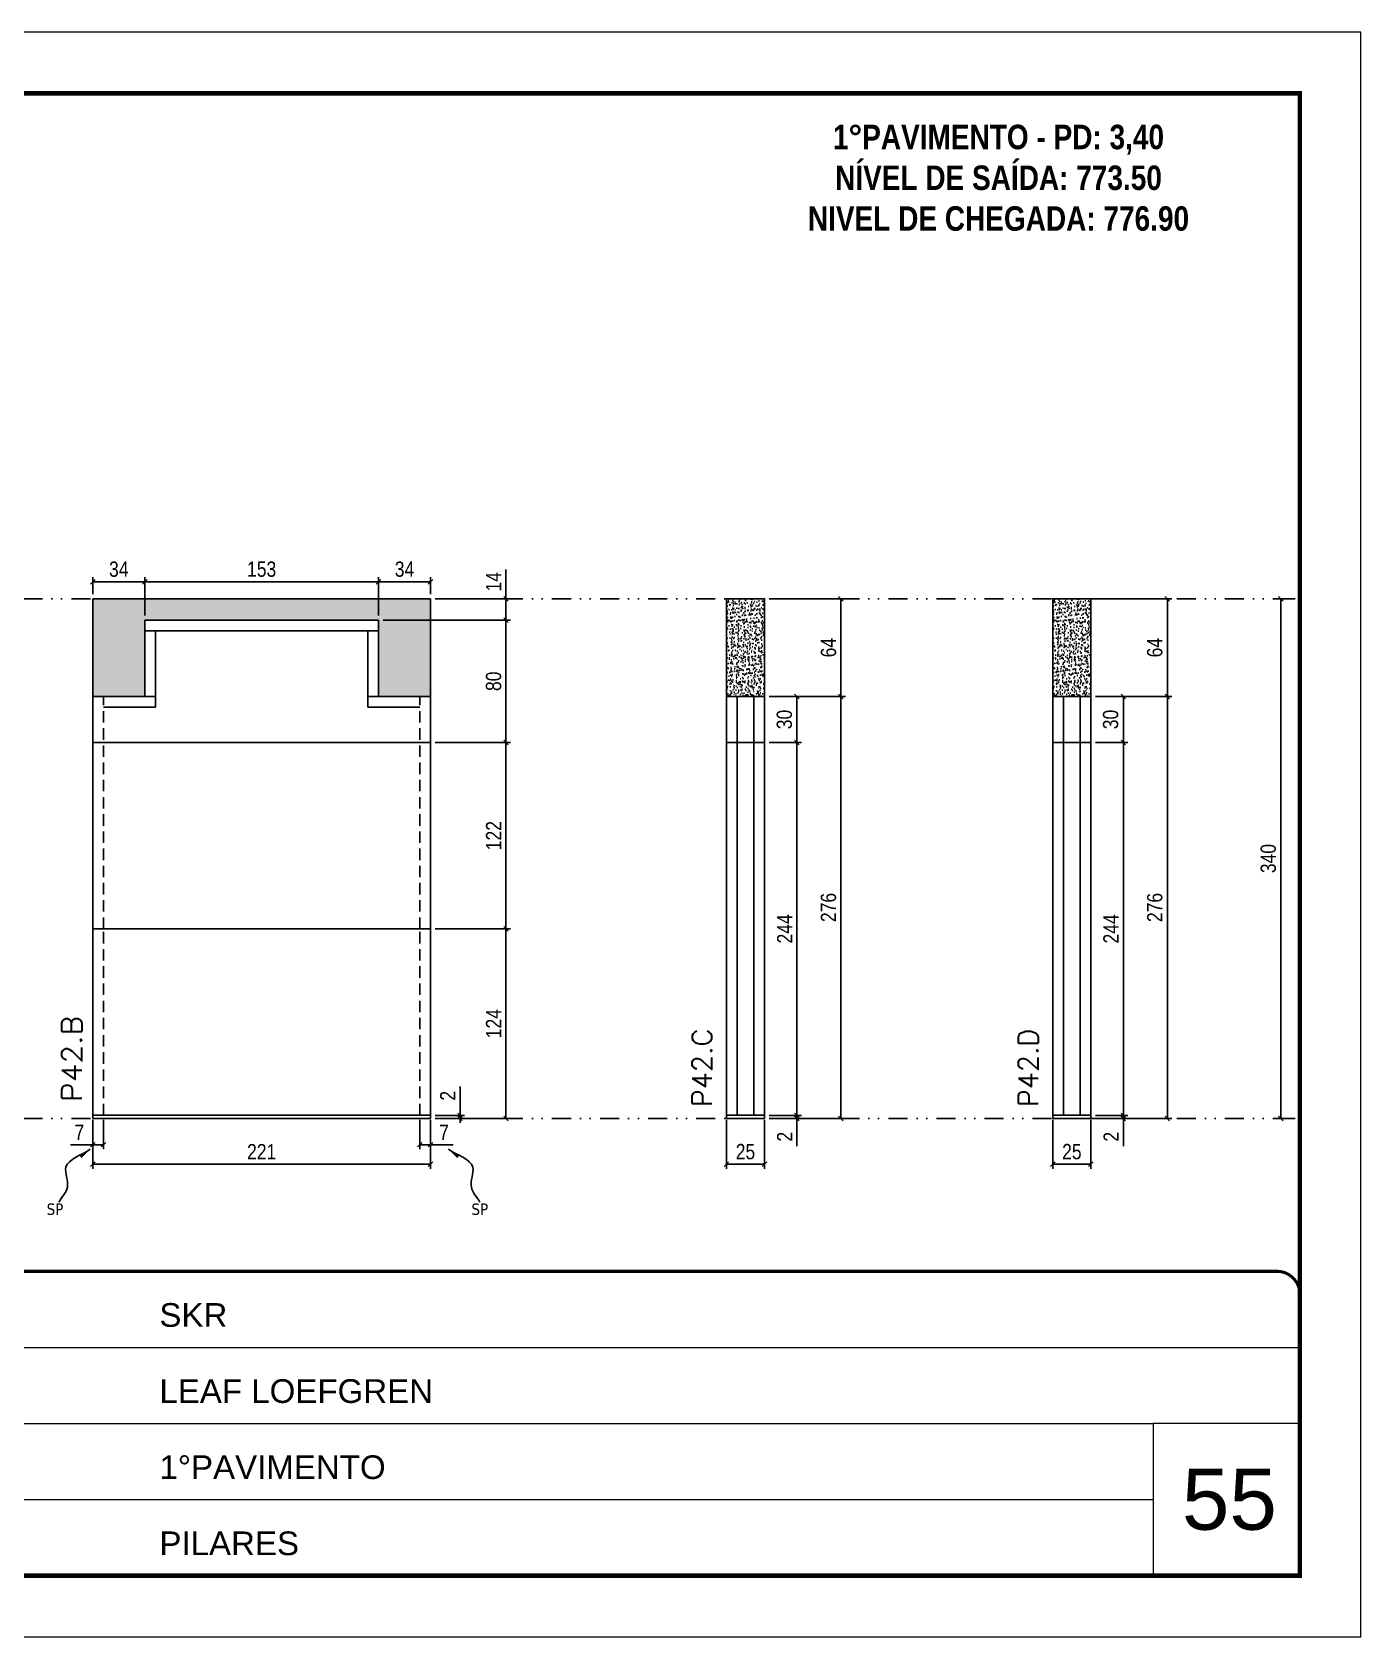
# Model space of a CAD drawing. Extents: x 14400 to 27878, y -21631 to 6985.
# Drawn here: x 18199 to 19068, y -8997 to -7947 of the extents above; entities that cross this region are included whole.
import ezdxf

# ---------------------------------------------------------------- set-up
doc = ezdxf.new("R2010")
doc.units = 0
for name, pattern in [('CONTINUO', [0]), ('DASHED', [0.75, 0.5, -0.25]), ('DIVIDE2', [0.625, 0.25, -0.125, 0, -0.125, 0, -0.125]), ('HIDDEN', [0.375, 0.25, -0.125])]:
    doc.linetypes.add(name, pattern=pattern)
for name, color, linetype, lineweight in [('CARIMBO', 255, 'Continuous', 9), ('Folhas', 255, 'Continuous', 9), ('SARRAFO DE PRESSAO', 251, 'DASHED', 9), ('Texto Seção', 7, 'Continuous', 15)]:
    doc.layers.add(name, color=color, linetype=linetype, lineweight=lineweight)
for name, color, linetype in [('COTA', 241, 'Continuous'), ('NOMENCLATURA', 7, 'Continuous'), ('Nível', 160, 'Continuous'), ('Painéis', 200, 'Continuous'), ('SARR_2.2x7', 40, 'Continuous'), ('Sarrafo de Pressão', 42, 'HIDDEN'), ('texto', 7, 'Continuous')]:
    doc.layers.add(name, color=color, linetype=linetype)
doc.styles.add('ARIAL', font='arial.ttf')
doc.styles.add('COTA TECNICA', font='techl___.ttf', dxfattribs={"height": 10})
doc.styles.add('COTA TECNICA-50', font='techl___.ttf', dxfattribs={"height": 10})
doc.styles.add('REGUA-120', font='ROMANS.shx', dxfattribs={"height": 15})
doc.styles.add('ROMANC', font='techb___.ttf', dxfattribs={"height": 2.5})
doc.styles.get("Standard").update_dxf_attribs({"font": 'arial.ttf'})
doc.dimstyles.new('COTA PAINEL-50', dxfattribs={"dimtxt": 10, "dimasz": 3, "dimexe": 3, "dimexo": 3, "dimgap": 3, "dimtad": 1, "dimdec": 1, "dimzin": 12, "dimdsep": 46, "dimtxsty": 'COTA TECNICA-50', "dimblk1": 'OBLIQUE', "dimblk2": 'OBLIQUE', "dimsah": 1, "dimcen": 0.9, "dimclrd": 4, "dimclre": 4, "dimclrt": 240, "dimadec": 1, "dimazin": 3, "dimtfac": 1, "dimtdec": 1, "dimtmove": 0, "dimatfit": 3, "dimfxl": 1, "dimtolj": 1, "dimtzin": 12, "dimarcsym": 0})
doc.dimstyles.new('PAINEL', dxfattribs={"dimtxt": 10, "dimasz": 3, "dimexe": 3, "dimexo": 3, "dimgap": 3, "dimtad": 1, "dimdec": 1, "dimzin": 12, "dimdsep": 46, "dimtxsty": 'COTA TECNICA', "dimblk1": 'OBLIQUE', "dimblk2": 'OBLIQUE', "dimsah": 1, "dimcen": 0.9, "dimclrd": 4, "dimclre": 4, "dimclrt": 240, "dimadec": 1, "dimazin": 3, "dimtfac": 1, "dimtdec": 1, "dimtmove": 0, "dimatfit": 3, "dimfxl": 1, "dimtolj": 1, "dimtzin": 12, "dimarcsym": 0})
doc.dimstyles.get("Standard").update_dxf_attribs({"dimtxt": 0.18, "dimasz": 0.18, "dimexe": 0.18, "dimexo": 0.0625, "dimgap": 0.09, "dimtad": 0, "dimtih": 1, "dimtoh": 1, "dimdec": 4, "dimzin": 0, "dimdsep": 46, "dimtxsty": 'Standard', "dimcen": 0.09, "dimadec": 0, "dimazin": 0, "dimtfac": 1, "dimtdec": 4, "dimtofl": 0, "dimtmove": 0, "dimatfit": 3, "dimfxl": 1, "dimtolj": 1, "dimtzin": 0, "dimarcsym": 0})

# ---------------------------------------------------------------- blocks, each defined once
blk = doc.blocks.new('9999999999')
at = {"color": 30, "linetype": 'CONTINUO'}
for p, q in [((98564.6, 34379.6), (99584, 34379.6)), ((98564.6, 34329.8), (99488, 34329.8)), ((99584, 34329.8), (99488, 34329.8)), ((99488, 34329.8), (99488, 34230.2)), ((98564.6, 34280), (99488, 34280))]:
    blk.add_line(p, q, dxfattribs=at)
at = {"color": 30, "linetype": 'CONTINUO', "const_width": 2}
blk.add_lwpolyline([(99584, 34230.2), (99584, 34414.4, 0.414214), (99569, 34429.4), (98229, 34429.4, 0.414214), (98214, 34414.4), (98214, 34245.2, 0.414214), (98229, 34230.2), (99584, 34230.2)], format="xyb", dxfattribs=at)
at = {"layer": 'Folhas'}
blk.add_lwpolyline([(98139, 34190.2), (99624, 34190.2), (99624, 35240.2), (98139, 35240.2)], close=True, dxfattribs=at)
at = {"layer": 'Folhas', "color": 30, "const_width": 3}
blk.add_lwpolyline([(98214, 34230.2), (99584, 34230.2), (99584, 35200.2), (98214, 35200.2)], close=True, dxfattribs=at)
at = {"color": 7, "linetype": 'Continuous', "ltscale": 5, "style": 'ARIAL'}
for s, height, p in [('SKR', 15.48, (98837.7, 34393.1)), ('LEAF LOEFGREN', 15.483, (98837.7, 34343.3)), ('1°PAVIMENTO', 15.483, (98837.7, 34293.5)), ('PILARES', 15.48, (98837.7, 34243.7))]:
    blk.add_text(s, height=height, dxfattribs=at).set_placement(p)
blk = doc.blocks.new('_Oblique')
at = {"color": 0, "linetype": 'ByBlock', "lineweight": -2}
blk.add_line((-0.5, -0.5), (0.5, 0.5), dxfattribs=at)
blk = doc.blocks.new('*D4762')
at = {"layer": 'COTA', "color": 4, "lineweight": -2, "transparency": 16777216}
for p, q in [((19025.5, -8317.5), (19013.1, -8317.5)), ((19016.1, -8657.5), (19016.1, -8317.5)), ((19025.5, -8657.5), (19013.1, -8657.5))]:
    blk.add_line(p, q, dxfattribs=at)
at = {"layer": 'Defpoints', "color": 0, "transparency": 16777216}
for p in [(19016.1, -8317.5), (19028.5, -8317.5), (19028.5, -8657.5)]:
    blk.add_point(p, dxfattribs=at)
at = {"layer": 'COTA', "color": 4, "lineweight": -2, "transparency": 16777216, "xscale": 3, "yscale": 3, "zscale": 3}
for p, rotation in [((19016.1, -8317.5), 90), ((19016.1, -8657.5), 270)]:
    blk.add_blockref('_Oblique', p, dxfattribs=dict(at, rotation=rotation))
at = {"layer": 'COTA', "color": 240, "transparency": 16777216, "insert": (19007.9, -8487.5), "char_height": 10, "attachment_point": 5, "rotation": 90, "style": 'COTA TECNICA'}
blk.add_mtext('\\A1;340', dxfattribs=at)
blk = doc.blocks.new('*D4742')
at = {"layer": 'COTA', "color": 4, "lineweight": -2, "transparency": 16777216}
for p, q in [((18238.6, -8658.5), (18238.6, -8690.4)), ((18459.6, -8658.5), (18459.6, -8690.4)), ((18459.6, -8687.4), (18238.6, -8687.4))]:
    blk.add_line(p, q, dxfattribs=at)
at = {"layer": 'Defpoints', "color": 0, "transparency": 16777216}
for p in [(18238.6, -8655.5), (18459.6, -8655.5), (18238.6, -8687.4)]:
    blk.add_point(p, dxfattribs=at)
at = {"layer": 'COTA', "color": 4, "lineweight": -2, "transparency": 16777216, "xscale": 3, "yscale": 3, "zscale": 3, "rotation": 180}
blk.add_blockref('_Oblique', (18238.6, -8687.4), dxfattribs=at)
at = {"layer": 'COTA', "color": 4, "lineweight": -2, "transparency": 16777216, "xscale": 3, "yscale": 3, "zscale": 3}
blk.add_blockref('_Oblique', (18459.6, -8687.4), dxfattribs=at)
at = {"layer": 'COTA', "color": 240, "transparency": 16777216, "insert": (18349.1, -8679.3), "char_height": 10, "attachment_point": 5, "style": 'COTA TECNICA'}
blk.add_mtext('\\A1;221', dxfattribs=at)
blk = doc.blocks.new('*D4743')
at = {"layer": 'COTA', "color": 4, "lineweight": -2, "transparency": 16777216}
for p, q in [((18452.6, -8658.5), (18452.6, -8677.7)), ((18459.6, -8660.5), (18459.6, -8677.7)), ((18452.6, -8674.7), (18459.6, -8674.7)), ((18459.6, -8674.7), (18474.4, -8674.7))]:
    blk.add_line(p, q, dxfattribs=at)
at = {"layer": 'Defpoints', "color": 0, "transparency": 16777216}
for p in [(18452.6, -8655.5), (18459.6, -8657.5), (18459.6, -8674.7)]:
    blk.add_point(p, dxfattribs=at)
at = {"layer": 'COTA', "color": 4, "lineweight": -2, "transparency": 16777216, "xscale": 3, "yscale": 3, "zscale": 3, "rotation": 180}
blk.add_blockref('_Oblique', (18452.6, -8674.7), dxfattribs=at)
at = {"layer": 'COTA', "color": 4, "lineweight": -2, "transparency": 16777216, "xscale": 3, "yscale": 3, "zscale": 3}
blk.add_blockref('_Oblique', (18459.6, -8674.7), dxfattribs=at)
at = {"layer": 'COTA', "color": 240, "transparency": 16777216, "insert": (18468.5, -8666.6), "char_height": 10, "attachment_point": 5, "style": 'COTA TECNICA-50'}
blk.add_mtext('\\A1;7', dxfattribs=at)
blk = doc.blocks.new('*D4744')
at = {"layer": 'COTA', "color": 4, "lineweight": -2, "transparency": 16777216}
for p, q in [((18238.6, -8660.5), (18238.6, -8677.7)), ((18245.6, -8658.5), (18245.6, -8677.7)), ((18238.6, -8674.7), (18223.9, -8674.7)), ((18245.6, -8674.7), (18238.6, -8674.7))]:
    blk.add_line(p, q, dxfattribs=at)
at = {"layer": 'Defpoints', "color": 0, "transparency": 16777216}
for p in [(18238.6, -8657.5), (18245.6, -8655.5), (18238.6, -8674.7)]:
    blk.add_point(p, dxfattribs=at)
at = {"layer": 'COTA', "color": 4, "lineweight": -2, "transparency": 16777216, "xscale": 3, "yscale": 3, "zscale": 3, "rotation": 180}
blk.add_blockref('_Oblique', (18238.6, -8674.7), dxfattribs=at)
at = {"layer": 'COTA', "color": 4, "lineweight": -2, "transparency": 16777216, "xscale": 3, "yscale": 3, "zscale": 3}
blk.add_blockref('_Oblique', (18245.6, -8674.7), dxfattribs=at)
at = {"layer": 'COTA', "color": 240, "transparency": 16777216, "insert": (18229.8, -8666.6), "char_height": 10, "attachment_point": 5, "style": 'COTA TECNICA-50'}
blk.add_mtext('\\A1;7', dxfattribs=at)
blk = doc.blocks.new('*D4745')
at = {"layer": 'COTA', "color": 4, "lineweight": -2, "transparency": 16777216}
for p, q in [((18478.9, -8655.5), (18478.9, -8636.7)), ((18462.6, -8655.5), (18481.9, -8655.5)), ((18462.6, -8657.5), (18481.9, -8657.5)), ((18478.9, -8657.5), (18478.9, -8655.5)), ((18478.9, -8657.5), (18478.9, -8660.5))]:
    blk.add_line(p, q, dxfattribs=at)
at = {"layer": 'Defpoints', "color": 0, "transparency": 16777216}
for p in [(18459.6, -8655.5), (18459.6, -8657.5), (18478.9, -8657.5)]:
    blk.add_point(p, dxfattribs=at)
at = {"layer": 'COTA', "color": 4, "lineweight": -2, "transparency": 16777216, "xscale": 3, "yscale": 3, "zscale": 3}
for p, rotation in [((18478.9, -8655.5), 270), ((18478.9, -8657.5), 90)]:
    blk.add_blockref('_Oblique', p, dxfattribs=dict(at, rotation=rotation))
at = {"layer": 'COTA', "color": 240, "transparency": 16777216, "insert": (18470.9, -8642.7), "char_height": 10, "attachment_point": 5, "rotation": 90, "style": 'COTA TECNICA-50'}
blk.add_mtext('\\A1;2', dxfattribs=at)
blk = doc.blocks.new('*D4746')
at = {"layer": 'COTA', "color": 4, "linetype": 'ByBlock', "lineweight": -2, "transparency": 16777216}
for p, q in [((18462.6, -8533.5), (18512, -8533.5)), ((18509, -8657.5), (18509, -8533.5)), ((18462.6, -8657.5), (18512, -8657.5))]:
    blk.add_line(p, q, dxfattribs=at)
at = {"layer": 'Defpoints', "color": 0, "linetype": 'ByBlock', "transparency": 16777216}
for p in [(18459.6, -8533.5), (18509, -8533.5), (18459.6, -8657.5)]:
    blk.add_point(p, dxfattribs=at)
at = {"layer": 'COTA', "color": 4, "linetype": 'ByBlock', "lineweight": -2, "transparency": 16777216, "xscale": 3, "yscale": 3, "zscale": 3}
for p, rotation in [((18509, -8533.5), 90), ((18509, -8657.5), 270)]:
    blk.add_blockref('_Oblique', p, dxfattribs=dict(at, rotation=rotation))
at = {"layer": 'COTA', "color": 240, "linetype": 'ByBlock', "transparency": 16777216, "insert": (18500.9, -8595.5), "char_height": 10, "attachment_point": 5, "rotation": 90, "style": 'COTA TECNICA'}
blk.add_mtext('\\A1;124', dxfattribs=at)
blk = doc.blocks.new('*D4747')
at = {"layer": 'COTA', "color": 4, "linetype": 'ByBlock', "lineweight": -2, "transparency": 16777216}
for p, q in [((18462.6, -8533.5), (18512, -8533.5)), ((18509, -8657.5), (18509, -8533.5)), ((18462.6, -8657.5), (18512, -8657.5))]:
    blk.add_line(p, q, dxfattribs=at)
at = {"layer": 'Defpoints', "color": 0, "linetype": 'ByBlock', "transparency": 16777216}
for p in [(18459.6, -8533.5), (18509, -8533.5), (18459.6, -8657.5)]:
    blk.add_point(p, dxfattribs=at)
at = {"layer": 'COTA', "color": 4, "linetype": 'ByBlock', "lineweight": -2, "transparency": 16777216, "xscale": 3, "yscale": 3, "zscale": 3}
for p, rotation in [((18509, -8533.5), 90), ((18509, -8657.5), 270)]:
    blk.add_blockref('_Oblique', p, dxfattribs=dict(at, rotation=rotation))
at = {"layer": 'COTA', "color": 240, "linetype": 'ByBlock', "transparency": 16777216, "insert": (18500.9, -8595.5), "char_height": 10, "attachment_point": 5, "rotation": 90, "style": 'COTA TECNICA'}
blk.add_mtext('\\A1;124', dxfattribs=at)
blk = doc.blocks.new('*D4748')
at = {"layer": 'COTA', "color": 4, "lineweight": -2, "transparency": 16777216}
for p, q in [((18428.6, -8331.5), (18512, -8331.5)), ((18509, -8331.5), (18509, -8411.5)), ((18462.6, -8411.5), (18512, -8411.5))]:
    blk.add_line(p, q, dxfattribs=at)
at = {"layer": 'Defpoints', "color": 0, "transparency": 16777216}
for p in [(18425.6, -8331.5), (18459.6, -8411.5), (18509, -8411.5)]:
    blk.add_point(p, dxfattribs=at)
at = {"layer": 'COTA', "color": 4, "lineweight": -2, "transparency": 16777216, "xscale": 3, "yscale": 3, "zscale": 3}
for p, rotation in [((18509, -8331.5), 90), ((18509, -8411.5), 270)]:
    blk.add_blockref('_Oblique', p, dxfattribs=dict(at, rotation=rotation))
at = {"layer": 'COTA', "color": 240, "transparency": 16777216, "insert": (18500.9, -8371.5), "char_height": 10, "attachment_point": 5, "rotation": 90, "style": 'COTA TECNICA'}
blk.add_mtext('\\A1;80', dxfattribs=at)
blk = doc.blocks.new('*D4749')
at = {"layer": 'COTA', "color": 4, "lineweight": -2, "transparency": 16777216}
for p, q in [((18462.6, -8411.5), (18512, -8411.5)), ((18509, -8533.5), (18509, -8411.5)), ((18462.6, -8533.5), (18512, -8533.5))]:
    blk.add_line(p, q, dxfattribs=at)
at = {"layer": 'Defpoints', "color": 0, "transparency": 16777216}
for p in [(18459.6, -8411.5), (18509, -8411.5), (18459.6, -8533.5)]:
    blk.add_point(p, dxfattribs=at)
at = {"layer": 'COTA', "color": 4, "lineweight": -2, "transparency": 16777216, "xscale": 3, "yscale": 3, "zscale": 3}
for p, rotation in [((18509, -8411.5), 90), ((18509, -8533.5), 270)]:
    blk.add_blockref('_Oblique', p, dxfattribs=dict(at, rotation=rotation))
at = {"layer": 'COTA', "color": 240, "transparency": 16777216, "insert": (18500.9, -8472.5), "char_height": 10, "attachment_point": 5, "rotation": 90, "style": 'COTA TECNICA'}
blk.add_mtext('\\A1;122', dxfattribs=at)
blk = doc.blocks.new('*D4750')
at = {"layer": 'COTA', "color": 4, "lineweight": -2, "transparency": 16777216}
for p, q in [((18509, -8317.5), (18509, -8298.3)), ((18462.6, -8317.5), (18512, -8317.5)), ((18509, -8331.5), (18509, -8317.5)), ((18428.6, -8331.5), (18512, -8331.5))]:
    blk.add_line(p, q, dxfattribs=at)
at = {"layer": 'Defpoints', "color": 0, "transparency": 16777216}
for p in [(18459.6, -8317.5), (18509, -8317.5), (18425.6, -8331.5)]:
    blk.add_point(p, dxfattribs=at)
at = {"layer": 'COTA', "color": 4, "lineweight": -2, "transparency": 16777216, "xscale": 3, "yscale": 3, "zscale": 3}
for p, rotation in [((18509, -8317.5), 90), ((18509, -8331.5), 270)]:
    blk.add_blockref('_Oblique', p, dxfattribs=dict(at, rotation=rotation))
at = {"layer": 'COTA', "color": 240, "transparency": 16777216, "insert": (18500.9, -8306.4), "char_height": 10, "attachment_point": 5, "rotation": 90, "style": 'COTA TECNICA'}
blk.add_mtext('\\A1;14', dxfattribs=at)
blk = doc.blocks.new('*D4751')
at = {"layer": 'COTA', "color": 4, "lineweight": -2, "transparency": 16777216}
for p, q in [((18238.6, -8314.5), (18238.6, -8303.4)), ((18272.6, -8328.5), (18272.6, -8303.4)), ((18238.6, -8306.4), (18272.6, -8306.4))]:
    blk.add_line(p, q, dxfattribs=at)
at = {"layer": 'Defpoints', "color": 0, "transparency": 16777216}
for p in [(18272.6, -8306.4), (18238.6, -8317.5), (18272.6, -8331.5)]:
    blk.add_point(p, dxfattribs=at)
at = {"layer": 'COTA', "color": 4, "lineweight": -2, "transparency": 16777216, "xscale": 3, "yscale": 3, "zscale": 3, "rotation": 180}
blk.add_blockref('_Oblique', (18238.6, -8306.4), dxfattribs=at)
at = {"layer": 'COTA', "color": 4, "lineweight": -2, "transparency": 16777216, "xscale": 3, "yscale": 3, "zscale": 3}
blk.add_blockref('_Oblique', (18272.6, -8306.4), dxfattribs=at)
at = {"layer": 'COTA', "color": 240, "transparency": 16777216, "insert": (18255.6, -8298.2), "char_height": 10, "attachment_point": 5, "style": 'COTA TECNICA'}
blk.add_mtext('\\A1;34', dxfattribs=at)
blk = doc.blocks.new('*D4752')
at = {"layer": 'COTA', "color": 4, "lineweight": -2, "transparency": 16777216}
for p, q in [((18272.6, -8328.5), (18272.6, -8303.4)), ((18425.6, -8328.5), (18425.6, -8303.4)), ((18272.6, -8306.4), (18425.6, -8306.4))]:
    blk.add_line(p, q, dxfattribs=at)
at = {"layer": 'Defpoints', "color": 0, "transparency": 16777216}
for p in [(18425.6, -8306.4), (18272.6, -8331.5), (18425.6, -8331.5)]:
    blk.add_point(p, dxfattribs=at)
at = {"layer": 'COTA', "color": 4, "lineweight": -2, "transparency": 16777216, "xscale": 3, "yscale": 3, "zscale": 3, "rotation": 180}
blk.add_blockref('_Oblique', (18272.6, -8306.4), dxfattribs=at)
at = {"layer": 'COTA', "color": 4, "lineweight": -2, "transparency": 16777216, "xscale": 3, "yscale": 3, "zscale": 3}
blk.add_blockref('_Oblique', (18425.6, -8306.4), dxfattribs=at)
at = {"layer": 'COTA', "color": 240, "transparency": 16777216, "insert": (18349.1, -8298.2), "char_height": 10, "attachment_point": 5, "style": 'COTA TECNICA'}
blk.add_mtext('\\A1;153', dxfattribs=at)
blk = doc.blocks.new('*D4753')
at = {"layer": 'COTA', "color": 4, "lineweight": -2, "transparency": 16777216}
for p, q in [((18425.6, -8328.5), (18425.6, -8303.4)), ((18459.6, -8314.5), (18459.6, -8303.4)), ((18425.6, -8306.4), (18459.6, -8306.4))]:
    blk.add_line(p, q, dxfattribs=at)
at = {"layer": 'Defpoints', "color": 0, "transparency": 16777216}
for p in [(18459.6, -8306.4), (18459.6, -8317.5), (18425.6, -8331.5)]:
    blk.add_point(p, dxfattribs=at)
at = {"layer": 'COTA', "color": 4, "lineweight": -2, "transparency": 16777216, "xscale": 3, "yscale": 3, "zscale": 3, "rotation": 180}
blk.add_blockref('_Oblique', (18425.6, -8306.4), dxfattribs=at)
at = {"layer": 'COTA', "color": 4, "lineweight": -2, "transparency": 16777216, "xscale": 3, "yscale": 3, "zscale": 3}
blk.add_blockref('_Oblique', (18459.6, -8306.4), dxfattribs=at)
at = {"layer": 'COTA', "color": 240, "transparency": 16777216, "insert": (18442.6, -8298.2), "char_height": 10, "attachment_point": 5, "style": 'COTA TECNICA'}
blk.add_mtext('\\A1;34', dxfattribs=at)
blk = doc.blocks.new('*D4754')
at = {"layer": 'COTA', "color": 4, "lineweight": -2, "transparency": 16777216}
for p, q in [((18653.2, -8658.5), (18653.2, -8690.4)), ((18678.2, -8658.5), (18678.2, -8690.4)), ((18653.2, -8687.4), (18678.2, -8687.4))]:
    blk.add_line(p, q, dxfattribs=at)
at = {"layer": 'Defpoints', "color": 0, "transparency": 16777216}
for p in [(18653.2, -8655.5), (18678.2, -8655.5), (18678.2, -8687.4)]:
    blk.add_point(p, dxfattribs=at)
at = {"layer": 'COTA', "color": 4, "lineweight": -2, "transparency": 16777216, "xscale": 3, "yscale": 3, "zscale": 3, "rotation": 180}
blk.add_blockref('_Oblique', (18653.2, -8687.4), dxfattribs=at)
at = {"layer": 'COTA', "color": 4, "lineweight": -2, "transparency": 16777216, "xscale": 3, "yscale": 3, "zscale": 3}
blk.add_blockref('_Oblique', (18678.2, -8687.4), dxfattribs=at)
at = {"layer": 'COTA', "color": 240, "transparency": 16777216, "insert": (18665.7, -8679.3), "char_height": 10, "attachment_point": 5, "style": 'COTA TECNICA'}
blk.add_mtext('\\A1;25', dxfattribs=at)
blk = doc.blocks.new('*D4755')
at = {"layer": 'COTA', "color": 4, "lineweight": -2, "transparency": 16777216}
for p, q in [((18681.2, -8655.5), (18702.4, -8655.5)), ((18681.2, -8657.5), (18702.4, -8657.5)), ((18699.4, -8655.5), (18699.4, -8652.5)), ((18699.4, -8655.5), (18699.4, -8657.5)), ((18699.4, -8657.5), (18699.4, -8675.6))]:
    blk.add_line(p, q, dxfattribs=at)
at = {"layer": 'Defpoints', "color": 0, "transparency": 16777216}
for p in [(18678.2, -8655.5), (18678.2, -8657.5), (18699.4, -8655.5)]:
    blk.add_point(p, dxfattribs=at)
at = {"layer": 'COTA', "color": 4, "lineweight": -2, "transparency": 16777216, "xscale": 3, "yscale": 3, "zscale": 3}
for p, rotation in [((18699.4, -8655.5), 270), ((18699.4, -8657.5), 90)]:
    blk.add_blockref('_Oblique', p, dxfattribs=dict(at, rotation=rotation))
at = {"layer": 'COTA', "color": 240, "transparency": 16777216, "insert": (18691.4, -8669.5), "char_height": 10, "attachment_point": 5, "rotation": 90, "style": 'COTA TECNICA-50'}
blk.add_mtext('\\A1;2', dxfattribs=at)
blk = doc.blocks.new('*D4756')
at = {"layer": 'COTA', "color": 4, "lineweight": -2, "transparency": 16777216}
for p, q in [((18681.2, -8381.5), (18731.2, -8381.5)), ((18728.2, -8657.5), (18728.2, -8381.5)), ((18681.2, -8657.5), (18731.2, -8657.5))]:
    blk.add_line(p, q, dxfattribs=at)
at = {"layer": 'Defpoints', "color": 0, "transparency": 16777216}
for p in [(18678.2, -8381.5), (18728.2, -8381.5), (18678.2, -8657.5)]:
    blk.add_point(p, dxfattribs=at)
at = {"layer": 'COTA', "color": 4, "lineweight": -2, "transparency": 16777216, "xscale": 3, "yscale": 3, "zscale": 3}
for p, rotation in [((18728.2, -8381.5), 90), ((18728.2, -8657.5), 270)]:
    blk.add_blockref('_Oblique', p, dxfattribs=dict(at, rotation=rotation))
at = {"layer": 'COTA', "color": 240, "transparency": 16777216, "insert": (18720.1, -8519.5), "char_height": 10, "attachment_point": 5, "rotation": 90, "style": 'COTA TECNICA-50'}
blk.add_mtext('\\A1;276', dxfattribs=at)
blk = doc.blocks.new('*D4757')
at = {"layer": 'COTA', "color": 4, "lineweight": -2, "transparency": 16777216}
for p, q in [((18681.2, -8317.5), (18731.2, -8317.5)), ((18728.2, -8381.5), (18728.2, -8317.5)), ((18681.2, -8381.5), (18731.2, -8381.5))]:
    blk.add_line(p, q, dxfattribs=at)
at = {"layer": 'Defpoints', "color": 0, "transparency": 16777216}
for p in [(18678.2, -8317.5), (18728.2, -8317.5), (18678.2, -8381.5)]:
    blk.add_point(p, dxfattribs=at)
at = {"layer": 'COTA', "color": 4, "lineweight": -2, "transparency": 16777216, "xscale": 3, "yscale": 3, "zscale": 3}
for p, rotation in [((18728.2, -8317.5), 90), ((18728.2, -8381.5), 270)]:
    blk.add_blockref('_Oblique', p, dxfattribs=dict(at, rotation=rotation))
at = {"layer": 'COTA', "color": 240, "transparency": 16777216, "insert": (18720.1, -8349.5), "char_height": 10, "attachment_point": 5, "rotation": 90, "style": 'COTA TECNICA'}
blk.add_mtext('\\A1;64', dxfattribs=at)
blk = doc.blocks.new('*D4766')
at = {"layer": 'COTA', "color": 4, "lineweight": -2, "transparency": 16777216}
for p, q in [((18681.2, -8411.5), (18702.4, -8411.5)), ((18699.4, -8655.5), (18699.4, -8411.5)), ((18681.2, -8655.5), (18702.4, -8655.5))]:
    blk.add_line(p, q, dxfattribs=at)
at = {"layer": 'Defpoints', "color": 0, "transparency": 16777216}
for p in [(18678.2, -8411.5), (18699.4, -8411.5), (18678.2, -8655.5)]:
    blk.add_point(p, dxfattribs=at)
at = {"layer": 'COTA', "color": 4, "lineweight": -2, "transparency": 16777216, "xscale": 3, "yscale": 3, "zscale": 3}
for p, rotation in [((18699.4, -8411.5), 90), ((18699.4, -8655.5), 270)]:
    blk.add_blockref('_Oblique', p, dxfattribs=dict(at, rotation=rotation))
at = {"layer": 'COTA', "color": 240, "transparency": 16777216, "insert": (18691.4, -8533.5), "char_height": 10, "attachment_point": 5, "rotation": 90, "style": 'COTA TECNICA'}
blk.add_mtext('\\A1;244', dxfattribs=at)
blk = doc.blocks.new('*D4763')
at = {"layer": 'COTA', "color": 4, "lineweight": -2, "transparency": 16777216}
for p, q in [((18681.2, -8381.5), (18702.4, -8381.5)), ((18699.4, -8411.5), (18699.4, -8381.5)), ((18681.2, -8411.5), (18702.4, -8411.5))]:
    blk.add_line(p, q, dxfattribs=at)
at = {"layer": 'Defpoints', "color": 0, "transparency": 16777216}
for p in [(18678.2, -8381.5), (18699.4, -8381.5), (18678.2, -8411.5)]:
    blk.add_point(p, dxfattribs=at)
at = {"layer": 'COTA', "color": 4, "lineweight": -2, "transparency": 16777216, "xscale": 3, "yscale": 3, "zscale": 3}
for p, rotation in [((18699.4, -8381.5), 90), ((18699.4, -8411.5), 270)]:
    blk.add_blockref('_Oblique', p, dxfattribs=dict(at, rotation=rotation))
at = {"layer": 'COTA', "color": 240, "transparency": 16777216, "insert": (18691.2, -8396.5), "char_height": 10, "attachment_point": 5, "rotation": 90, "style": 'COTA TECNICA'}
blk.add_mtext('\\A1;30', dxfattribs=at)
blk = doc.blocks.new('*D4758')
at = {"layer": 'COTA', "color": 4, "lineweight": -2, "transparency": 16777216}
for p, q in [((18866.8, -8658.5), (18866.8, -8690.4)), ((18891.8, -8658.5), (18891.8, -8690.4)), ((18866.8, -8687.4), (18891.8, -8687.4))]:
    blk.add_line(p, q, dxfattribs=at)
at = {"layer": 'Defpoints', "color": 0, "transparency": 16777216}
for p in [(18866.8, -8655.5), (18891.8, -8655.5), (18891.8, -8687.4)]:
    blk.add_point(p, dxfattribs=at)
at = {"layer": 'COTA', "color": 4, "lineweight": -2, "transparency": 16777216, "xscale": 3, "yscale": 3, "zscale": 3, "rotation": 180}
blk.add_blockref('_Oblique', (18866.8, -8687.4), dxfattribs=at)
at = {"layer": 'COTA', "color": 4, "lineweight": -2, "transparency": 16777216, "xscale": 3, "yscale": 3, "zscale": 3}
blk.add_blockref('_Oblique', (18891.8, -8687.4), dxfattribs=at)
at = {"layer": 'COTA', "color": 240, "transparency": 16777216, "insert": (18879.3, -8679.3), "char_height": 10, "attachment_point": 5, "style": 'COTA TECNICA'}
blk.add_mtext('\\A1;25', dxfattribs=at)
blk = doc.blocks.new('*D4759')
at = {"layer": 'COTA', "color": 4, "lineweight": -2, "transparency": 16777216}
for p, q in [((18894.8, -8655.5), (18916, -8655.5)), ((18894.8, -8657.5), (18916, -8657.5)), ((18913, -8655.5), (18913, -8652.5)), ((18913, -8655.5), (18913, -8657.5)), ((18913, -8657.5), (18913, -8675.6))]:
    blk.add_line(p, q, dxfattribs=at)
at = {"layer": 'Defpoints', "color": 0, "transparency": 16777216}
for p in [(18891.8, -8655.5), (18891.8, -8657.5), (18913, -8655.5)]:
    blk.add_point(p, dxfattribs=at)
at = {"layer": 'COTA', "color": 4, "lineweight": -2, "transparency": 16777216, "xscale": 3, "yscale": 3, "zscale": 3}
for p, rotation in [((18913, -8655.5), 270), ((18913, -8657.5), 90)]:
    blk.add_blockref('_Oblique', p, dxfattribs=dict(at, rotation=rotation))
at = {"layer": 'COTA', "color": 240, "transparency": 16777216, "insert": (18905, -8669.5), "char_height": 10, "attachment_point": 5, "rotation": 90, "style": 'COTA TECNICA-50'}
blk.add_mtext('\\A1;2', dxfattribs=at)
blk = doc.blocks.new('*D4760')
at = {"layer": 'COTA', "color": 4, "lineweight": -2, "transparency": 16777216}
for p, q in [((18894.8, -8381.5), (18944.8, -8381.5)), ((18941.8, -8657.5), (18941.8, -8381.5)), ((18894.8, -8657.5), (18944.8, -8657.5))]:
    blk.add_line(p, q, dxfattribs=at)
at = {"layer": 'Defpoints', "color": 0, "transparency": 16777216}
for p in [(18891.8, -8381.5), (18941.8, -8381.5), (18891.8, -8657.5)]:
    blk.add_point(p, dxfattribs=at)
at = {"layer": 'COTA', "color": 4, "lineweight": -2, "transparency": 16777216, "xscale": 3, "yscale": 3, "zscale": 3}
for p, rotation in [((18941.8, -8381.5), 90), ((18941.8, -8657.5), 270)]:
    blk.add_blockref('_Oblique', p, dxfattribs=dict(at, rotation=rotation))
at = {"layer": 'COTA', "color": 240, "transparency": 16777216, "insert": (18933.6, -8519.5), "char_height": 10, "attachment_point": 5, "rotation": 90, "style": 'COTA TECNICA-50'}
blk.add_mtext('\\A1;276', dxfattribs=at)
blk = doc.blocks.new('*D4761')
at = {"layer": 'COTA', "color": 4, "lineweight": -2, "transparency": 16777216}
for p, q in [((18894.8, -8317.5), (18944.8, -8317.5)), ((18941.8, -8381.5), (18941.8, -8317.5)), ((18894.8, -8381.5), (18944.8, -8381.5))]:
    blk.add_line(p, q, dxfattribs=at)
at = {"layer": 'Defpoints', "color": 0, "transparency": 16777216}
for p in [(18891.8, -8317.5), (18941.8, -8317.5), (18891.8, -8381.5)]:
    blk.add_point(p, dxfattribs=at)
at = {"layer": 'COTA', "color": 4, "lineweight": -2, "transparency": 16777216, "xscale": 3, "yscale": 3, "zscale": 3}
for p, rotation in [((18941.8, -8317.5), 90), ((18941.8, -8381.5), 270)]:
    blk.add_blockref('_Oblique', p, dxfattribs=dict(at, rotation=rotation))
at = {"layer": 'COTA', "color": 240, "transparency": 16777216, "insert": (18933.6, -8349.5), "char_height": 10, "attachment_point": 5, "rotation": 90, "style": 'COTA TECNICA'}
blk.add_mtext('\\A1;64', dxfattribs=at)
blk = doc.blocks.new('*D4764')
at = {"layer": 'COTA', "color": 4, "lineweight": -2, "transparency": 16777216}
for p, q in [((18894.8, -8411.5), (18916, -8411.5)), ((18913, -8655.5), (18913, -8411.5)), ((18894.8, -8655.5), (18916, -8655.5))]:
    blk.add_line(p, q, dxfattribs=at)
at = {"layer": 'Defpoints', "color": 0, "transparency": 16777216}
for p in [(18891.8, -8411.5), (18913, -8411.5), (18891.8, -8655.5)]:
    blk.add_point(p, dxfattribs=at)
at = {"layer": 'COTA', "color": 4, "lineweight": -2, "transparency": 16777216, "xscale": 3, "yscale": 3, "zscale": 3}
for p, rotation in [((18913, -8411.5), 90), ((18913, -8655.5), 270)]:
    blk.add_blockref('_Oblique', p, dxfattribs=dict(at, rotation=rotation))
at = {"layer": 'COTA', "color": 240, "transparency": 16777216, "insert": (18904.9, -8533.5), "char_height": 10, "attachment_point": 5, "rotation": 90, "style": 'COTA TECNICA'}
blk.add_mtext('\\A1;244', dxfattribs=at)
blk = doc.blocks.new('*D4765')
at = {"layer": 'COTA', "color": 4, "lineweight": -2, "transparency": 16777216}
for p, q in [((18894.8, -8381.5), (18916, -8381.5)), ((18913, -8411.5), (18913, -8381.5)), ((18894.8, -8411.5), (18916, -8411.5))]:
    blk.add_line(p, q, dxfattribs=at)
at = {"layer": 'Defpoints', "color": 0, "transparency": 16777216}
for p in [(18891.8, -8381.5), (18913, -8381.5), (18891.8, -8411.5)]:
    blk.add_point(p, dxfattribs=at)
at = {"layer": 'COTA', "color": 4, "lineweight": -2, "transparency": 16777216, "xscale": 3, "yscale": 3, "zscale": 3}
for p, rotation in [((18913, -8381.5), 90), ((18913, -8411.5), 270)]:
    blk.add_blockref('_Oblique', p, dxfattribs=dict(at, rotation=rotation))
at = {"layer": 'COTA', "color": 240, "transparency": 16777216, "insert": (18904.7, -8396.5), "char_height": 10, "attachment_point": 5, "rotation": 90, "style": 'COTA TECNICA'}
blk.add_mtext('\\A1;30', dxfattribs=at)

msp = doc.modelspace()

# ---------------------------------------------------------------- hatches: boundary and pattern name
at = {"layer": 'COTA'}
h = msp.add_hatch(dxfattribs=at)
h.set_pattern_fill('AR-CONC', color=256, scale=0.03)
h.set_pattern_definition([(50, (-1555.3887, -3411.7253), (5.4655401, -0.4781726), [0.5715, -6.2865]), (355, (-1555.3887, -3411.7253), (-1.0573026, 5.7317054), [0.4572, -5.0292175]), (100.451445, (-1554.933, -3411.765), (4.4082374, 5.2535326), [0.4857003, -5.3427073]), (46.1842, (-1555.389, -3410.201), (8.1323712, -1.2612698), [0.85725, -9.42975]), (96.635558, (-1554.711, -3410.3064), (7.122124, 7.4227837), [0.7285507, -8.0140682]), (351.18415, (-1555.389, -3410.201), (7.122124, 7.4227837), [0.685799, -7.543792]), (21, (-1554.6267, -3410.5823), (4.5484317, -3.0679559), [0.5715, -6.2865]), (326, (-1554.6267, -3410.5823), (1.8540609, 5.525639), [0.4572, -5.0292]), (71.451445, (-1554.2477, -3410.838), (6.4024926, 2.457683), [0.4857003, -5.3426981]), (37.5, (-1555.3887, -3411.7253), (0.0926581, 2.53665117), [0, -4.96824, 0, -5.1054, 0, -5.04825]), (7.5, (-1555.3887, -3411.7253), (2.00458988, 3.00541724), [0, -2.91084, 0, -4.85394, 0, -1.92405]), (327.5, (-1557.088, -3411.7253), (4.06771786, -0.17186232), [0, -1.905, 0, -5.9436, 0, -7.8867]), (317.5, (-1557.85, -3411.7253), (4.44387544, 0.76279473), [0, -2.4765, 0, -3.94716, 0, -5.6007])])
h.paths.add_polyline_path([(18272.63, -8331.47), (18425.63, -8331.47), (18425.63, -8381.47), (18459.63, -8381.47), (18459.63, -8317.47), (18238.63, -8317.47), (18238.63, -8381.47), (18272.63, -8381.47)])
h = msp.add_hatch(dxfattribs=at)
h.set_pattern_fill('AR-CONC', color=256, scale=0.03)
h.set_pattern_definition([(50, (-1585, -3205.7253), (5.4655401, -0.4781726), [0.5715, -6.2865]), (355, (-1585, -3205.7253), (-1.0573026, 5.7317054), [0.4572, -5.0292175]), (100.451445, (-1584.5445, -3205.765), (4.4082374, 5.2535326), [0.4857003, -5.3427073]), (46.1842, (-1585, -3204.201), (8.1323712, -1.2612698), [0.85725, -9.42975]), (96.635558, (-1584.322, -3204.3064), (7.122124, 7.4227837), [0.7285507, -8.0140682]), (351.18415, (-1585, -3204.201), (7.122124, 7.4227837), [0.685799, -7.543792]), (21, (-1584.238, -3204.5823), (4.5484317, -3.0679559), [0.5715, -6.2865]), (326, (-1584.238, -3204.5823), (1.8540609, 5.525639), [0.4572, -5.0292]), (71.451445, (-1583.859, -3204.838), (6.4024926, 2.457683), [0.4857003, -5.3426981]), (37.5, (-1585, -3205.7253), (0.0926581, 2.53665117), [0, -4.96824, 0, -5.1054, 0, -5.04825]), (7.5, (-1585, -3205.7253), (2.00458988, 3.00541724), [0, -2.91084, 0, -4.85394, 0, -1.92405]), (327.5, (-1586.6993, -3205.7253), (4.06771786, -0.17186232), [0, -1.905, 0, -5.9436, 0, -7.8867]), (317.5, (-1587.4613, -3205.7253), (4.44387544, 0.76279473), [0, -2.4765, 0, -3.94716, 0, -5.6007])])
h.paths.add_polyline_path([(18678.25, -8317.47), (18653.25, -8317.47), (18653.25, -8381.47), (18678.25, -8381.47)])
h = msp.add_hatch(dxfattribs=at)
h.set_pattern_fill('AR-CONC', color=256, scale=0.03)
h.set_pattern_definition([(50, (-1371.4846, -3205.7253), (5.4655401, -0.4781726), [0.5715, -6.2865]), (355, (-1371.4846, -3205.7253), (-1.0573026, 5.7317054), [0.4572, -5.0292175]), (100.451445, (-1371.029, -3205.765), (4.4082374, 5.2535326), [0.4857003, -5.3427073]), (46.1842, (-1371.4846, -3204.201), (8.1323712, -1.2612698), [0.85725, -9.42975]), (96.635558, (-1370.807, -3204.3064), (7.122124, 7.4227837), [0.7285507, -8.0140682]), (351.18415, (-1371.485, -3204.201), (7.122124, 7.4227837), [0.685799, -7.543792]), (21, (-1370.7226, -3204.5823), (4.5484317, -3.0679559), [0.5715, -6.2865]), (326, (-1370.7226, -3204.5823), (1.8540609, 5.525639), [0.4572, -5.0292]), (71.451445, (-1370.3435, -3204.838), (6.4024926, 2.457683), [0.4857003, -5.3426981]), (37.5, (-1371.4846, -3205.7253), (0.0926581, 2.53665117), [0, -4.96824, 0, -5.1054, 0, -5.04825]), (7.5, (-1371.4846, -3205.7253), (2.00458988, 3.00541724), [0, -2.91084, 0, -4.85394, 0, -1.92405]), (327.5, (-1373.1838, -3205.7253), (4.06771786, -0.17186232), [0, -1.905, 0, -5.9436, 0, -7.8867]), (317.5, (-1373.946, -3205.7253), (4.44387544, 0.76279473), [0, -2.4765, 0, -3.94716, 0, -5.6007])])
h.paths.add_polyline_path([(18891.76, -8317.47), (18866.76, -8317.47), (18866.76, -8381.47), (18891.76, -8381.47)])

# ---------------------------------------------------------------- linework, layer by layer
for p, q in [((18238.63, -8317.47), (18238.63, -8381.47)), ((18238.63, -8317.47), (18459.63, -8317.47)), ((18459.63, -8381.47), (18459.63, -8317.47)), ((18272.63, -8381.47), (18279.63, -8381.47)), ((18279.63, -8381.47), (18279.63, -8388.47)), ((18418.63, -8381.47), (18418.63, -8388.47)), ((18425.63, -8381.47), (18418.63, -8381.47))]:
    msp.add_line(p, q, dxfattribs=at)
for points in [[(18653.25, -8381.47), (18678.25, -8381.47), (18678.25, -8317.47), (18653.25, -8317.47)], [(18866.76, -8381.47), (18891.76, -8381.47), (18891.76, -8317.47), (18866.76, -8317.47)]]:
    msp.add_lwpolyline(points, close=True, dxfattribs=at)
at = {"layer": 'Nível', "color": 4, "linetype": 'DIVIDE2', "ltscale": 50}
for p, q in [((17658.47, -8317.47), (19028.47, -8317.47)), ((17658.47, -8657.47), (19028.47, -8657.47))]:
    msp.add_line(p, q, dxfattribs=at)
at = {"layer": 'Painéis'}
for p, q in [((18425.63, -8331.47), (18272.63, -8331.47)), ((18272.63, -8331.47), (18272.63, -8381.47)), ((18425.63, -8331.47), (18425.63, -8381.47)), ((18238.63, -8381.47), (18272.63, -8381.47)), ((18238.63, -8381.47), (18238.63, -8655.47)), ((18425.63, -8381.47), (18459.63, -8381.47)), ((18459.63, -8655.47), (18459.63, -8381.47)), ((18653.25, -8381.47), (18653.25, -8655.47)), ((18653.25, -8381.47), (18678.25, -8381.47)), ((18653.25, -8381.47), (18678.25, -8381.47)), ((18678.25, -8381.47), (18678.25, -8655.47)), ((18866.76, -8381.47), (18866.76, -8655.47)), ((18866.76, -8381.47), (18891.76, -8381.47)), ((18866.76, -8381.47), (18891.76, -8381.47)), ((18891.76, -8381.47), (18891.76, -8655.47)), ((18238.63, -8411.47), (18459.63, -8411.47)), ((18653.25, -8411.47), (18678.25, -8411.47)), ((18866.76, -8411.47), (18891.76, -8411.47)), ((18238.63, -8533.47), (18459.63, -8533.47)), ((18653.25, -8655.47), (18678.25, -8655.47)), ((18653.25, -8655.47), (18678.25, -8655.47)), ((18653.25, -8657.47), (18653.25, -8655.47)), ((18678.25, -8657.47), (18653.25, -8657.47)), ((18678.25, -8655.47), (18678.25, -8657.47)), ((18866.76, -8655.47), (18891.76, -8655.47)), ((18866.76, -8655.47), (18891.76, -8655.47)), ((18866.76, -8657.47), (18866.76, -8655.47)), ((18891.76, -8657.47), (18866.76, -8657.47)), ((18891.76, -8655.47), (18891.76, -8657.47))]:
    msp.add_line(p, q, dxfattribs=at)
msp.add_lwpolyline([(18459.63, -8655.47), (18238.63, -8655.47), (18238.63, -8657.47), (18459.63, -8657.47)], close=True, dxfattribs=at)
at = {"layer": 'SARR_2.2x7'}
for p, q in [((18425.63, -8338.47), (18272.63, -8338.47)), ((18279.63, -8338.47), (18279.63, -8381.47)), ((18418.63, -8338.47), (18418.63, -8381.47)), ((18245.63, -8388.47), (18279.63, -8388.47)), ((18418.63, -8388.47), (18452.63, -8388.47)), ((18660.25, -8381.47), (18660.25, -8655.47)), ((18671.25, -8381.47), (18671.25, -8655.47)), ((18873.76, -8381.47), (18873.76, -8655.47)), ((18884.76, -8381.47), (18884.76, -8655.47))]:
    msp.add_line(p, q, dxfattribs=at)
at = {"layer": 'Sarrafo de Pressão', "ltscale": 30}
for p, q in [((18245.63, -8533.47), (18245.63, -8381.47)), ((18452.63, -8533.47), (18452.63, -8381.47)), ((18245.63, -8655.47), (18245.63, -8533.47)), ((18452.63, -8655.47), (18452.63, -8533.47))]:
    msp.add_line(p, q, dxfattribs=at)

# ---------------------------------------------------------------- block references
at = {"layer": 'SARRAFO DE PRESSAO', "color": 6, "linetype": 'ByBlock'}
msp.add_blockref('9999999999', (-80555.51, -43186.95), dxfattribs=at)

# ---------------------------------------------------------------- texts
at = {"layer": 'CARIMBO', "style": 'ARIAL'}
msp.add_text('55', height=40, dxfattribs=at).set_placement((18951.33, -8926.61))
at = {"layer": 'NOMENCLATURA', "color": 2, "insert": (18831.31, -7980.69), "char_height": 16, "attachment_point": 2, "style": 'ROMANC'}
msp.add_mtext_dynamic_manual_height_columns('\\P1°PAVIMENTO - PD: 3,40\\PNÍVEL DE SAÍDA: 773.50\\PNIVEL DE CHEGADA: 776.90', width=432.3511, gutter_width=1, heights=[0], dxfattribs=at)
at = {"layer": 'texto', "color": 0, "char_height": 7.5, "attachment_point": 5}
for insert in [(18213.85, -8716.96), (18491.88, -8716.96)]:
    msp.add_mtext('{\\fTahoma|b0|i0|c0|p34;\\C4;SP}', dxfattribs=dict(at, insert=insert))
at = {"layer": 'Texto Seção', "style": 'REGUA-120', "width": 1.1}
msp.add_text('P42.B', height=13, rotation=90, dxfattribs=at).set_placement((18231.38, -8646.7))
at = {"layer": 'Texto Seção', "char_height": 13, "width": 370.6998, "attachment_point": 7, "rotation": 90, "style": 'REGUA-120'}
for s, insert in [('P42.C', (18643.8, -8650.05)), ('P42.D', (18857.31, -8650.05))]:
    msp.add_mtext(s, dxfattribs=dict(at, insert=insert))

# ---------------------------------------------------------------- dimensions: what is measured, and where the dimension line sits
at = {"layer": 'COTA'}
for base, p1, p2, dimstyle, picture, middle in [((18272.63, -8306.39), (18238.63, -8317.47), (18272.63, -8331.47), 'PAINEL', '*D4751', (18255.63, -8298.17)), ((18459.63, -8674.71), (18452.63, -8655.47), (18459.63, -8657.47), 'COTA PAINEL-50', '*D4743', (18468.5, -8666.63))]:
    dim = msp.add_linear_dim(base=base, p1=p1, p2=p2, dimstyle=dimstyle, dxfattribs=at)
    dim.commit()
    dim.dimension.update_dxf_attribs({"geometry": picture, "text_midpoint": middle})
for base, p1, p2, override, picture, middle in [((18425.63, -8306.39), (18272.63, -8331.47), (18425.63, -8331.47), {"dimtmove": 1}, '*D4752', (18349.13, -8298.17)), ((18459.63, -8306.39), (18425.63, -8331.47), (18459.63, -8317.47), {"dimtmove": 1}, '*D4753', (18442.63, -8298.17)), ((18678.25, -8687.36), (18653.25, -8655.47), (18678.25, -8655.47), {"dimarcsym": 2}, '*D4754', (18665.75, -8679.25)), ((18891.76, -8687.36), (18866.76, -8655.47), (18891.76, -8655.47), {"dimarcsym": 2}, '*D4758', (18879.26, -8679.25))]:
    dim = msp.add_linear_dim(base=base, p1=p1, p2=p2, dimstyle='PAINEL', override=override, dxfattribs=at)
    dim.commit()
    dim.dimension.update_dxf_attribs({"geometry": picture, "text_midpoint": middle})
for base, p1, p2, angle, dimstyle, picture, middle in [((18509, -8317.47), (18425.63, -8331.47), (18459.63, -8317.47), 90, 'PAINEL', '*D4750', (18500.93, -8306.41)), ((18728.24, -8317.47), (18678.25, -8381.47), (18678.25, -8317.47), 90, 'PAINEL', '*D4757', (18720.13, -8349.47)), ((18941.75, -8317.47), (18891.76, -8381.47), (18891.76, -8317.47), 90, 'PAINEL', '*D4761', (18933.65, -8349.47)), ((19016.09, -8317.47), (19028.47, -8657.47), (19028.47, -8317.47), 90, 'PAINEL', '*D4762', (19007.87, -8487.47)), ((18509, -8411.47), (18425.63, -8331.47), (18459.63, -8411.47), 90, 'PAINEL', '*D4748', (18500.88, -8371.47)), ((18728.24, -8381.47), (18678.25, -8657.47), (18678.25, -8381.47), 90, 'COTA PAINEL-50', '*D4756', (18720.13, -8519.47)), ((18699.44, -8381.47), (18678.25, -8411.47), (18678.25, -8381.47), 90, 'PAINEL', '*D4763', (18691.22, -8396.47)), ((18941.75, -8381.47), (18891.76, -8657.47), (18891.76, -8381.47), 90, 'COTA PAINEL-50', '*D4760', (18933.65, -8519.47)), ((18912.96, -8381.47), (18891.76, -8411.47), (18891.76, -8381.47), 90, 'PAINEL', '*D4765', (18904.74, -8396.47)), ((18509, -8411.47), (18459.63, -8533.47), (18459.63, -8411.47), 90, 'PAINEL', '*D4749', (18500.94, -8472.47)), ((18699.44, -8411.47), (18678.25, -8655.47), (18678.25, -8411.47), 90, 'PAINEL', '*D4766', (18691.37, -8533.47)), ((18912.96, -8411.47), (18891.76, -8655.47), (18891.76, -8411.47), 90, 'PAINEL', '*D4764', (18904.88, -8533.47)), ((18238.63, -8674.71), (18245.63, -8655.47), (18238.63, -8657.47), 180, 'COTA PAINEL-50', '*D4744', (18229.77, -8666.63))]:
    dim = msp.add_linear_dim(base=base, p1=p1, p2=p2, angle=angle, dimstyle=dimstyle, dxfattribs=at)
    dim.commit()
    dim.dimension.update_dxf_attribs({"geometry": picture, "text_midpoint": middle})
at = {"layer": 'COTA', "linetype": 'ByBlock'}
for picture in ['*D4746', '*D4747']:
    dim = msp.add_aligned_dim(p1=(18459.63, -8657.47), p2=(18459.63, -8533.47), distance=-49.37, dimstyle='PAINEL', dxfattribs=at)
    dim.commit()
    dim.dimension.update_dxf_attribs({"geometry": picture, "text_midpoint": (18500.93, -8595.47)})
at = {"layer": 'COTA'}
for base, p1, p2, picture, middle in [((18478.89, -8657.47), (18459.63, -8655.47), (18459.63, -8657.47), '*D4745', (18478.89, -8642.72)), ((18699.44, -8655.47), (18678.25, -8657.47), (18678.25, -8655.47), '*D4755', (18699.44, -8669.52)), ((18912.96, -8655.47), (18891.76, -8657.47), (18891.76, -8655.47), '*D4759', (18912.96, -8669.52))]:
    dim = msp.add_linear_dim(base=base, p1=p1, p2=p2, angle=90, dimstyle='COTA PAINEL-50', dxfattribs=at)
    dim.commit()
    dim.dimension.update_dxf_attribs({"geometry": picture, "text_midpoint": middle, "dimtype": 160})
dim = msp.add_linear_dim(base=(18238.63, -8687.36), p1=(18459.63, -8655.47), p2=(18238.63, -8655.47), angle=180, dimstyle='PAINEL', override={"dimarcsym": 2}, dxfattribs=at)
dim.commit()
dim.dimension.update_dxf_attribs({"geometry": '*D4742', "text_midpoint": (18349.13, -8679.3)})

# ---------------------------------------------------------------- leaders
at = {"layer": 'COTA', "path_type": 1}
for points in [[(18236.8, -8677.65), (18221.02, -8689.48), (18221.94, -8702.49), (18216.39, -8712.27)], [(18471.46, -8677.65), (18487.25, -8689.48), (18486.32, -8702.49), (18491.87, -8712.27)]]:
    msp.add_leader(points, dimstyle='Standard', override={"dimasz": 8}, dxfattribs=at)

doc.saveas('drawing.dxf')
